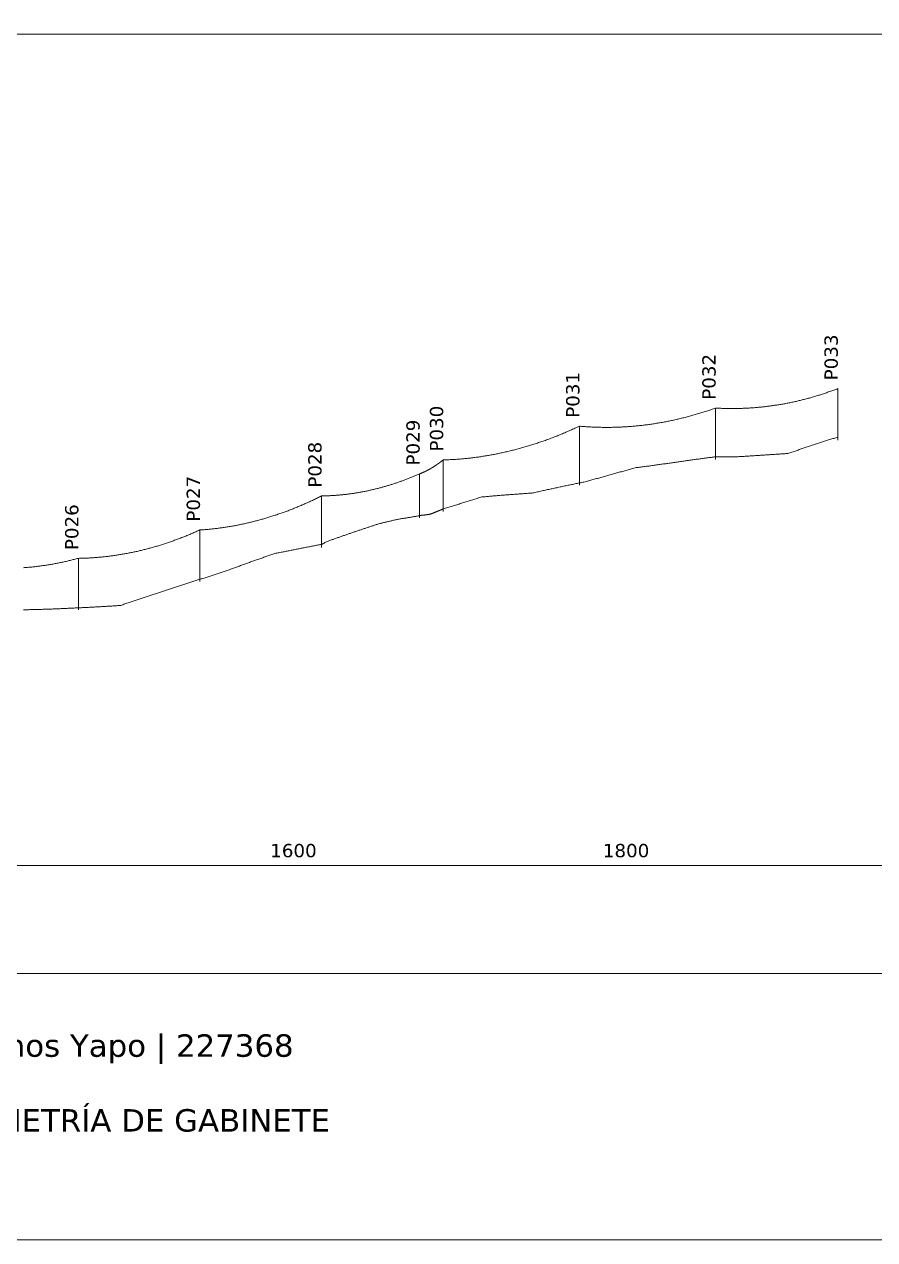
# Paper-space layout 'LP-06' of a CAD drawing. Header units: metres, sheet in millimetres. Extents: x 10 to 410, y 10 to 287.
# Drawn here: x 112.3 to 214.5, y 10 to 156.2 of the extents above; entities that cross this region are included whole.
import ezdxf

# ---------------------------------------------------------------- set-up
doc = ezdxf.new("R2010")
doc.units = ezdxf.units.M
for name, color, linetype, lineweight, true_color in [('ALERTA', 7, 'Continuous', 13, 0xc56b20), ('CABLE', 7, 'Continuous', 18, 0x087f8c), ('GRILLA', 7, 'Continuous', 13, 0xd2dce3), ('MARCO', 7, 'Continuous', 13, 0x163b55), ('POSTES', 7, 'Continuous', 13, 0x244c65), ('TERRENO', 7, 'Continuous', 13, 0x777777), ('TEXTO', 7, 'Continuous', 13, 0x163b55)]:
    doc.layers.add(name, color=color, linetype=linetype, lineweight=lineweight, true_color=true_color)
doc.styles.add('LP-TEXTO', font='DejaVuSans.ttf')

psp = doc.layouts.new('LP-06')

# ---------------------------------------------------------------- linework, layer by layer
at = {"layer": 'CABLE'}
for points in [[(195.39, 110.02), (195.51, 110.01), (195.64, 110.01), (195.76, 110), (195.88, 109.99), (196, 109.99), (196.13, 109.98), (196.25, 109.98), (196.37, 109.98), (196.49, 109.97), (196.62, 109.97), (196.74, 109.97), (196.86, 109.96), (196.98, 109.96), (197.11, 109.96), (197.23, 109.96), (197.35, 109.96), (197.47, 109.96), (197.6, 109.96), (197.72, 109.96), (197.84, 109.96), (197.96, 109.96), (198.09, 109.97), (198.21, 109.97), (198.33, 109.97), (198.45, 109.98), (198.58, 109.98), (198.7, 109.99), (198.82, 109.99), (198.94, 110), (199.06, 110), (199.19, 110.01), (199.31, 110.01), (199.43, 110.02), (199.55, 110.03), (199.68, 110.04), (199.8, 110.05), (199.92, 110.05), (200.04, 110.06), (200.17, 110.07), (200.29, 110.08), (200.41, 110.09), (200.53, 110.11), (200.66, 110.12), (200.78, 110.13), (200.9, 110.14), (201.02, 110.16), (201.15, 110.17), (201.27, 110.18), (201.39, 110.2), (201.51, 110.21), (201.64, 110.23), (201.76, 110.24), (201.88, 110.26), (202, 110.28), (202.13, 110.29), (202.25, 110.31), (202.37, 110.33), (202.49, 110.35), (202.62, 110.36), (202.74, 110.38), (202.86, 110.4), (202.98, 110.42), (203.11, 110.44), (203.23, 110.47), (203.35, 110.49), (203.47, 110.51), (203.59, 110.53), (203.72, 110.55), (203.84, 110.58), (203.96, 110.6), (204.08, 110.62), (204.21, 110.65), (204.33, 110.67), (204.45, 110.7), (204.57, 110.73), (204.7, 110.75), (204.82, 110.78), (204.94, 110.81), (205.06, 110.83), (205.19, 110.86), (205.31, 110.89), (205.43, 110.92), (205.55, 110.95), (205.68, 110.98), (205.8, 111.01), (205.92, 111.04), (206.04, 111.07), (206.17, 111.1), (206.29, 111.14), (206.41, 111.17), (206.53, 111.2), (206.66, 111.23), (206.78, 111.27), (206.9, 111.3), (207.02, 111.34), (207.15, 111.37), (207.27, 111.41), (207.39, 111.45), (207.51, 111.48), (207.64, 111.52), (207.76, 111.56), (207.88, 111.59), (208, 111.63), (208.12, 111.67), (208.25, 111.71), (208.37, 111.75), (208.49, 111.79), (208.61, 111.83), (208.74, 111.87), (208.86, 111.92), (208.98, 111.96), (209.1, 112), (209.23, 112.04), (209.35, 112.09), (209.47, 112.13), (209.59, 112.17), (209.72, 112.22), (209.84, 112.26), (209.96, 112.31), (210.08, 112.36)], [(179.01, 107.85), (179.15, 107.83), (179.28, 107.82), (179.42, 107.81), (179.56, 107.8), (179.69, 107.79), (179.83, 107.78), (179.97, 107.77), (180.1, 107.77), (180.24, 107.76), (180.38, 107.75), (180.51, 107.74), (180.65, 107.74), (180.79, 107.73), (180.92, 107.73), (181.06, 107.72), (181.2, 107.72), (181.33, 107.71), (181.47, 107.71), (181.6, 107.71), (181.74, 107.7), (181.88, 107.7), (182.01, 107.7), (182.15, 107.7), (182.29, 107.7), (182.42, 107.7), (182.56, 107.7), (182.7, 107.7), (182.83, 107.7), (182.97, 107.71), (183.11, 107.71), (183.24, 107.71), (183.38, 107.72), (183.52, 107.72), (183.65, 107.72), (183.79, 107.73), (183.93, 107.74), (184.06, 107.74), (184.2, 107.75), (184.34, 107.76), (184.47, 107.76), (184.61, 107.77), (184.74, 107.78), (184.88, 107.79), (185.02, 107.8), (185.15, 107.81), (185.29, 107.82), (185.43, 107.83), (185.56, 107.84), (185.7, 107.86), (185.84, 107.87), (185.97, 107.88), (186.11, 107.9), (186.25, 107.91), (186.38, 107.93), (186.52, 107.94), (186.66, 107.96), (186.79, 107.97), (186.93, 107.99), (187.07, 108.01), (187.2, 108.02), (187.34, 108.04), (187.47, 108.06), (187.61, 108.08), (187.75, 108.1), (187.88, 108.12), (188.02, 108.14), (188.16, 108.16), (188.29, 108.19), (188.43, 108.21), (188.57, 108.23), (188.7, 108.25), (188.84, 108.28), (188.98, 108.3), (189.11, 108.33), (189.25, 108.35), (189.39, 108.38), (189.52, 108.4), (189.66, 108.43), (189.8, 108.46), (189.93, 108.49), (190.07, 108.52), (190.2, 108.54), (190.34, 108.57), (190.48, 108.6), (190.61, 108.63), (190.75, 108.67), (190.89, 108.7), (191.02, 108.73), (191.16, 108.76), (191.3, 108.79), (191.43, 108.83), (191.57, 108.86), (191.71, 108.9), (191.84, 108.93), (191.98, 108.97), (192.12, 109), (192.25, 109.04), (192.39, 109.08), (192.53, 109.11), (192.66, 109.15), (192.8, 109.19), (192.93, 109.23), (193.07, 109.27), (193.21, 109.31), (193.34, 109.35), (193.48, 109.39), (193.62, 109.43), (193.75, 109.47), (193.89, 109.52), (194.03, 109.56), (194.16, 109.6), (194.3, 109.65), (194.44, 109.69), (194.57, 109.74), (194.71, 109.78), (194.85, 109.83), (194.98, 109.88), (195.12, 109.92), (195.26, 109.97), (195.39, 110.02)], [(162.63, 103.79), (162.77, 103.79), (162.9, 103.79), (163.04, 103.8), (163.18, 103.8), (163.31, 103.81), (163.45, 103.82), (163.59, 103.82), (163.72, 103.83), (163.86, 103.84), (164, 103.85), (164.13, 103.85), (164.27, 103.86), (164.41, 103.87), (164.54, 103.88), (164.68, 103.89), (164.82, 103.91), (164.95, 103.92), (165.09, 103.93), (165.22, 103.94), (165.36, 103.96), (165.5, 103.97), (165.63, 103.98), (165.77, 104), (165.91, 104.01), (166.04, 104.03), (166.18, 104.05), (166.32, 104.06), (166.45, 104.08), (166.59, 104.1), (166.73, 104.12), (166.86, 104.13), (167, 104.15), (167.14, 104.17), (167.27, 104.19), (167.41, 104.22), (167.55, 104.24), (167.68, 104.26), (167.82, 104.28), (167.95, 104.3), (168.09, 104.33), (168.23, 104.35), (168.36, 104.38), (168.5, 104.4), (168.64, 104.43), (168.77, 104.45), (168.91, 104.48), (169.05, 104.51), (169.18, 104.53), (169.32, 104.56), (169.46, 104.59), (169.59, 104.62), (169.73, 104.65), (169.87, 104.68), (170, 104.71), (170.14, 104.74), (170.28, 104.77), (170.41, 104.8), (170.55, 104.84), (170.68, 104.87), (170.82, 104.9), (170.96, 104.94), (171.09, 104.97), (171.23, 105.01), (171.37, 105.04), (171.5, 105.08), (171.64, 105.11), (171.78, 105.15), (171.91, 105.19), (172.05, 105.23), (172.19, 105.27), (172.32, 105.3), (172.46, 105.34), (172.6, 105.38), (172.73, 105.42), (172.87, 105.47), (173.01, 105.51), (173.14, 105.55), (173.28, 105.59), (173.41, 105.64), (173.55, 105.68), (173.69, 105.72), (173.82, 105.77), (173.96, 105.81), (174.1, 105.86), (174.23, 105.91), (174.37, 105.95), (174.51, 106), (174.64, 106.05), (174.78, 106.1), (174.92, 106.14), (175.05, 106.19), (175.19, 106.24), (175.33, 106.29), (175.46, 106.34), (175.6, 106.4), (175.74, 106.45), (175.87, 106.5), (176.01, 106.55), (176.14, 106.61), (176.28, 106.66), (176.42, 106.72), (176.55, 106.77), (176.69, 106.83), (176.83, 106.88), (176.96, 106.94), (177.1, 107), (177.24, 107.05), (177.37, 107.11), (177.51, 107.17), (177.65, 107.23), (177.78, 107.29), (177.92, 107.35), (178.06, 107.41), (178.19, 107.47), (178.33, 107.53), (178.47, 107.59), (178.6, 107.66), (178.74, 107.72), (178.87, 107.78), (179.01, 107.85)], [(159.8, 102.11), (159.83, 102.12), (159.85, 102.13), (159.87, 102.14), (159.9, 102.15), (159.92, 102.16), (159.94, 102.17), (159.97, 102.18), (159.99, 102.19), (160.01, 102.2), (160.04, 102.21), (160.06, 102.22), (160.09, 102.23), (160.11, 102.24), (160.13, 102.25), (160.16, 102.26), (160.18, 102.27), (160.2, 102.28), (160.23, 102.29), (160.25, 102.3), (160.27, 102.31), (160.3, 102.32), (160.32, 102.33), (160.34, 102.34), (160.37, 102.35), (160.39, 102.36), (160.42, 102.37), (160.44, 102.39), (160.46, 102.4), (160.49, 102.41), (160.51, 102.42), (160.53, 102.43), (160.56, 102.44), (160.58, 102.45), (160.6, 102.47), (160.63, 102.48), (160.65, 102.49), (160.67, 102.5), (160.7, 102.51), (160.72, 102.53), (160.75, 102.54), (160.77, 102.55), (160.79, 102.56), (160.82, 102.58), (160.84, 102.59), (160.86, 102.6), (160.89, 102.61), (160.91, 102.63), (160.93, 102.64), (160.96, 102.65), (160.98, 102.67), (161, 102.68), (161.03, 102.69), (161.05, 102.71), (161.08, 102.72), (161.1, 102.73), (161.12, 102.75), (161.15, 102.76), (161.17, 102.77), (161.19, 102.79), (161.22, 102.8), (161.24, 102.82), (161.26, 102.83), (161.29, 102.84), (161.31, 102.86), (161.33, 102.87), (161.36, 102.89), (161.38, 102.9), (161.41, 102.92), (161.43, 102.93), (161.45, 102.95), (161.48, 102.96), (161.5, 102.97), (161.52, 102.99), (161.55, 103), (161.57, 103.02), (161.59, 103.04), (161.62, 103.05), (161.64, 103.07), (161.66, 103.08), (161.69, 103.1), (161.71, 103.11), (161.74, 103.13), (161.76, 103.14), (161.78, 103.16), (161.81, 103.18), (161.83, 103.19), (161.85, 103.21), (161.88, 103.22), (161.9, 103.24), (161.92, 103.26), (161.95, 103.27), (161.97, 103.29), (161.99, 103.31), (162.02, 103.32), (162.04, 103.34), (162.07, 103.36), (162.09, 103.37), (162.11, 103.39), (162.14, 103.41), (162.16, 103.42), (162.18, 103.44), (162.21, 103.46), (162.23, 103.48), (162.25, 103.49), (162.28, 103.51), (162.3, 103.53), (162.32, 103.55), (162.35, 103.56), (162.37, 103.58), (162.4, 103.6), (162.42, 103.62), (162.44, 103.64), (162.47, 103.66), (162.49, 103.67), (162.51, 103.69), (162.54, 103.71), (162.56, 103.73), (162.58, 103.75), (162.61, 103.77), (162.63, 103.79)], [(148, 99.45), (148.1, 99.45), (148.2, 99.46), (148.3, 99.46), (148.39, 99.46), (148.49, 99.46), (148.59, 99.47), (148.69, 99.47), (148.79, 99.47), (148.89, 99.48), (148.98, 99.48), (149.08, 99.49), (149.18, 99.49), (149.28, 99.5), (149.38, 99.5), (149.48, 99.51), (149.57, 99.52), (149.67, 99.52), (149.77, 99.53), (149.87, 99.54), (149.97, 99.55), (150.07, 99.55), (150.16, 99.56), (150.26, 99.57), (150.36, 99.58), (150.46, 99.59), (150.56, 99.6), (150.66, 99.61), (150.75, 99.62), (150.85, 99.63), (150.95, 99.64), (151.05, 99.66), (151.15, 99.67), (151.25, 99.68), (151.34, 99.69), (151.44, 99.71), (151.54, 99.72), (151.64, 99.73), (151.74, 99.75), (151.84, 99.76), (151.93, 99.78), (152.03, 99.79), (152.13, 99.81), (152.23, 99.82), (152.33, 99.84), (152.43, 99.86), (152.52, 99.87), (152.62, 99.89), (152.72, 99.91), (152.82, 99.93), (152.92, 99.95), (153.02, 99.96), (153.11, 99.98), (153.21, 100), (153.31, 100.02), (153.41, 100.04), (153.51, 100.06), (153.61, 100.08), (153.7, 100.11), (153.8, 100.13), (153.9, 100.15), (154, 100.17), (154.1, 100.19), (154.2, 100.22), (154.29, 100.24), (154.39, 100.26), (154.49, 100.29), (154.59, 100.31), (154.69, 100.34), (154.79, 100.36), (154.88, 100.39), (154.98, 100.41), (155.08, 100.44), (155.18, 100.47), (155.28, 100.49), (155.38, 100.52), (155.47, 100.55), (155.57, 100.58), (155.67, 100.6), (155.77, 100.63), (155.87, 100.66), (155.97, 100.69), (156.07, 100.72), (156.16, 100.75), (156.26, 100.78), (156.36, 100.81), (156.46, 100.84), (156.56, 100.87), (156.66, 100.91), (156.75, 100.94), (156.85, 100.97), (156.95, 101), (157.05, 101.04), (157.15, 101.07), (157.25, 101.1), (157.34, 101.14), (157.44, 101.17), (157.54, 101.21), (157.64, 101.24), (157.74, 101.28), (157.84, 101.32), (157.93, 101.35), (158.03, 101.39), (158.13, 101.43), (158.23, 101.46), (158.33, 101.5), (158.43, 101.54), (158.52, 101.58), (158.62, 101.62), (158.72, 101.66), (158.82, 101.7), (158.92, 101.74), (159.02, 101.78), (159.11, 101.82), (159.21, 101.86), (159.31, 101.9), (159.41, 101.94), (159.51, 101.98), (159.61, 102.02), (159.7, 102.07), (159.8, 102.11)], [(133.38, 95.36), (133.5, 95.37), (133.62, 95.38), (133.74, 95.39), (133.87, 95.39), (133.99, 95.4), (134.11, 95.41), (134.23, 95.42), (134.35, 95.43), (134.47, 95.45), (134.6, 95.46), (134.72, 95.47), (134.84, 95.48), (134.96, 95.49), (135.08, 95.51), (135.21, 95.52), (135.33, 95.54), (135.45, 95.55), (135.57, 95.57), (135.69, 95.58), (135.82, 95.6), (135.94, 95.61), (136.06, 95.63), (136.18, 95.65), (136.3, 95.67), (136.42, 95.68), (136.55, 95.7), (136.67, 95.72), (136.79, 95.74), (136.91, 95.76), (137.03, 95.78), (137.16, 95.8), (137.28, 95.82), (137.4, 95.85), (137.52, 95.87), (137.64, 95.89), (137.76, 95.91), (137.89, 95.94), (138.01, 95.96), (138.13, 95.99), (138.25, 96.01), (138.37, 96.04), (138.5, 96.06), (138.62, 96.09), (138.74, 96.11), (138.86, 96.14), (138.98, 96.17), (139.11, 96.2), (139.23, 96.23), (139.35, 96.25), (139.47, 96.28), (139.59, 96.31), (139.71, 96.34), (139.84, 96.37), (139.96, 96.41), (140.08, 96.44), (140.2, 96.47), (140.32, 96.5), (140.45, 96.53), (140.57, 96.57), (140.69, 96.6), (140.81, 96.64), (140.93, 96.67), (141.05, 96.71), (141.18, 96.74), (141.3, 96.78), (141.42, 96.81), (141.54, 96.85), (141.66, 96.89), (141.79, 96.93), (141.91, 96.96), (142.03, 97), (142.15, 97.04), (142.27, 97.08), (142.39, 97.12), (142.52, 97.16), (142.64, 97.2), (142.76, 97.25), (142.88, 97.29), (143, 97.33), (143.13, 97.37), (143.25, 97.42), (143.37, 97.46), (143.49, 97.5), (143.61, 97.55), (143.74, 97.59), (143.86, 97.64), (143.98, 97.68), (144.1, 97.73), (144.22, 97.78), (144.34, 97.82), (144.47, 97.87), (144.59, 97.92), (144.71, 97.97), (144.83, 98.02), (144.95, 98.07), (145.08, 98.12), (145.2, 98.17), (145.32, 98.22), (145.44, 98.27), (145.56, 98.32), (145.68, 98.37), (145.81, 98.43), (145.93, 98.48), (146.05, 98.53), (146.17, 98.59), (146.29, 98.64), (146.42, 98.7), (146.54, 98.75), (146.66, 98.81), (146.78, 98.87), (146.9, 98.92), (147.03, 98.98), (147.15, 99.04), (147.27, 99.09), (147.39, 99.15), (147.51, 99.21), (147.63, 99.27), (147.76, 99.33), (147.88, 99.39), (148, 99.45)], [(118.76, 91.94), (118.88, 91.95), (119, 91.95), (119.12, 91.95), (119.24, 91.95), (119.37, 91.96), (119.49, 91.96), (119.61, 91.97), (119.73, 91.97), (119.85, 91.98), (119.97, 91.98), (120.1, 91.99), (120.22, 92), (120.34, 92), (120.46, 92.01), (120.58, 92.02), (120.71, 92.03), (120.83, 92.04), (120.95, 92.05), (121.07, 92.06), (121.19, 92.07), (121.32, 92.08), (121.44, 92.09), (121.56, 92.1), (121.68, 92.11), (121.8, 92.13), (121.92, 92.14), (122.05, 92.15), (122.17, 92.17), (122.29, 92.18), (122.41, 92.2), (122.53, 92.21), (122.66, 92.23), (122.78, 92.24), (122.9, 92.26), (123.02, 92.28), (123.14, 92.3), (123.26, 92.31), (123.39, 92.33), (123.51, 92.35), (123.63, 92.37), (123.75, 92.39), (123.87, 92.41), (124, 92.43), (124.12, 92.45), (124.24, 92.47), (124.36, 92.5), (124.48, 92.52), (124.6, 92.54), (124.73, 92.56), (124.85, 92.59), (124.97, 92.61), (125.09, 92.64), (125.21, 92.66), (125.34, 92.69), (125.46, 92.71), (125.58, 92.74), (125.7, 92.77), (125.82, 92.79), (125.95, 92.82), (126.07, 92.85), (126.19, 92.88), (126.31, 92.91), (126.43, 92.94), (126.55, 92.97), (126.68, 93), (126.8, 93.03), (126.92, 93.06), (127.04, 93.09), (127.16, 93.12), (127.29, 93.16), (127.41, 93.19), (127.53, 93.22), (127.65, 93.26), (127.77, 93.29), (127.89, 93.33), (128.02, 93.36), (128.14, 93.4), (128.26, 93.43), (128.38, 93.47), (128.5, 93.51), (128.63, 93.55), (128.75, 93.58), (128.87, 93.62), (128.99, 93.66), (129.11, 93.7), (129.24, 93.74), (129.36, 93.78), (129.48, 93.82), (129.6, 93.86), (129.72, 93.9), (129.84, 93.95), (129.97, 93.99), (130.09, 94.03), (130.21, 94.07), (130.33, 94.12), (130.45, 94.16), (130.58, 94.21), (130.7, 94.25), (130.82, 94.3), (130.94, 94.34), (131.06, 94.39), (131.18, 94.44), (131.31, 94.49), (131.43, 94.53), (131.55, 94.58), (131.67, 94.63), (131.79, 94.68), (131.92, 94.73), (132.04, 94.78), (132.16, 94.83), (132.28, 94.88), (132.4, 94.93), (132.53, 94.99), (132.65, 95.04), (132.77, 95.09), (132.89, 95.14), (133.01, 95.2), (133.13, 95.25), (133.26, 95.31), (133.38, 95.36)], [(112.18, 90.82), (112.3, 90.83), (112.42, 90.84), (112.54, 90.85), (112.66, 90.86), (112.79, 90.87), (112.91, 90.88), (113.03, 90.89), (113.15, 90.9), (113.27, 90.92), (113.39, 90.93), (113.52, 90.94), (113.64, 90.96), (113.76, 90.97), (113.88, 90.99), (114, 91), (114.13, 91.02), (114.25, 91.03), (114.37, 91.05), (114.49, 91.07), (114.61, 91.08), (114.74, 91.1), (114.86, 91.12), (114.98, 91.14), (115.1, 91.16), (115.22, 91.18), (115.34, 91.2), (115.47, 91.22), (115.59, 91.24), (115.71, 91.26), (115.83, 91.28), (115.95, 91.31), (116.08, 91.33), (116.2, 91.35), (116.32, 91.38), (116.44, 91.4), (116.56, 91.43), (116.68, 91.45), (116.81, 91.48), (116.93, 91.5), (117.05, 91.53), (117.17, 91.55), (117.29, 91.58), (117.42, 91.61), (117.54, 91.64), (117.66, 91.67), (117.78, 91.7), (117.9, 91.73), (118.03, 91.76), (118.15, 91.79), (118.27, 91.82), (118.39, 91.85), (118.51, 91.88), (118.63, 91.91), (118.76, 91.94)]]:
    psp.add_lwpolyline(points, dxfattribs=at)
at = {"layer": 'GRILLA'}
psp.add_lwpolyline([(15, 55), (287, 55), (287, 155), (15, 155)], close=True, dxfattribs=at)
at = {"layer": 'MARCO'}
psp.add_lwpolyline([(10, 10), (410, 10), (410, 287), (10, 287)], close=True, dxfattribs=at)
psp.add_lwpolyline([(10, 42), (410, 42)], dxfattribs=at)
at = {"layer": 'POSTES'}
for points in [[(210.08, 106.16), (210.08, 112.36)], [(195.39, 103.82), (195.39, 110.02)], [(179.01, 100.75), (179.01, 107.85)], [(162.63, 97.59), (162.63, 103.79)], [(159.8, 96.81), (159.8, 102.11)], [(148, 93.25), (148, 99.45)], [(133.38, 89.16), (133.38, 95.36)], [(118.76, 85.74), (118.76, 91.94)]]:
    psp.add_lwpolyline(points, dxfattribs=at)
at = {"layer": 'TERRENO'}
for points in [[(195.39, 104.17), (195.51, 104.16), (195.64, 104.16), (195.76, 104.16), (195.88, 104.16), (196, 104.16), (196.13, 104.16), (196.25, 104.16), (196.37, 104.16), (196.49, 104.16), (196.62, 104.16), (196.74, 104.16), (196.86, 104.16), (196.98, 104.16), (197.11, 104.16), (197.23, 104.16), (197.35, 104.16), (197.47, 104.16), (197.6, 104.16), (197.72, 104.16), (197.84, 104.16), (197.96, 104.16), (198.09, 104.17), (198.21, 104.18), (198.33, 104.18), (198.45, 104.19), (198.58, 104.2), (198.7, 104.21), (198.82, 104.21), (198.94, 104.22), (199.06, 104.23), (199.19, 104.24), (199.31, 104.24), (199.43, 104.25), (199.55, 104.26), (199.68, 104.27), (199.8, 104.27), (199.92, 104.28), (200.04, 104.29), (200.17, 104.3), (200.29, 104.3), (200.41, 104.31), (200.53, 104.32), (200.66, 104.33), (200.78, 104.34), (200.9, 104.34), (201.02, 104.35), (201.15, 104.36), (201.27, 104.37), (201.39, 104.38), (201.51, 104.38), (201.64, 104.39), (201.76, 104.4), (201.88, 104.41), (202, 104.42), (202.13, 104.42), (202.25, 104.43), (202.37, 104.44), (202.49, 104.45), (202.62, 104.46), (202.74, 104.47), (202.86, 104.47), (202.98, 104.48), (203.11, 104.49), (203.23, 104.5), (203.35, 104.51), (203.47, 104.51), (203.59, 104.52), (203.72, 104.53), (203.84, 104.54), (203.96, 104.55), (204.08, 104.57), (204.21, 104.59), (204.33, 104.64), (204.45, 104.68), (204.57, 104.72), (204.7, 104.76), (204.82, 104.81), (204.94, 104.85), (205.06, 104.89), (205.19, 104.93), (205.31, 104.97), (205.43, 105.02), (205.55, 105.06), (205.68, 105.1), (205.8, 105.14), (205.92, 105.18), (206.04, 105.22), (206.17, 105.27), (206.29, 105.31), (206.41, 105.35), (206.53, 105.39), (206.66, 105.43), (206.78, 105.47), (206.9, 105.51), (207.02, 105.55), (207.15, 105.59), (207.27, 105.63), (207.39, 105.67), (207.51, 105.71), (207.64, 105.75), (207.76, 105.79), (207.88, 105.83), (208, 105.87), (208.12, 105.91), (208.25, 105.95), (208.37, 105.99), (208.49, 106.03), (208.61, 106.07), (208.74, 106.11), (208.86, 106.15), (208.98, 106.19), (209.1, 106.23), (209.23, 106.27), (209.35, 106.31), (209.47, 106.35), (209.59, 106.38), (209.72, 106.42), (209.84, 106.46), (209.96, 106.5), (210.08, 106.54)], [(179.01, 101.01), (179.15, 101.04), (179.28, 101.07), (179.42, 101.1), (179.56, 101.12), (179.69, 101.16), (179.83, 101.2), (179.97, 101.24), (180.1, 101.27), (180.24, 101.31), (180.38, 101.35), (180.51, 101.38), (180.65, 101.42), (180.79, 101.46), (180.92, 101.5), (181.06, 101.53), (181.2, 101.57), (181.33, 101.61), (181.47, 101.65), (181.6, 101.68), (181.74, 101.72), (181.88, 101.76), (182.01, 101.8), (182.15, 101.84), (182.29, 101.87), (182.42, 101.91), (182.56, 101.95), (182.7, 101.99), (182.83, 102.03), (182.97, 102.07), (183.11, 102.1), (183.24, 102.14), (183.38, 102.18), (183.52, 102.22), (183.65, 102.26), (183.79, 102.3), (183.93, 102.34), (184.06, 102.37), (184.2, 102.41), (184.34, 102.45), (184.47, 102.49), (184.61, 102.53), (184.74, 102.57), (184.88, 102.61), (185.02, 102.65), (185.15, 102.69), (185.29, 102.73), (185.43, 102.77), (185.56, 102.81), (185.7, 102.83), (185.84, 102.86), (185.97, 102.88), (186.11, 102.89), (186.25, 102.91), (186.38, 102.93), (186.52, 102.95), (186.66, 102.96), (186.79, 102.98), (186.93, 103), (187.07, 103.02), (187.2, 103.04), (187.34, 103.05), (187.47, 103.07), (187.61, 103.09), (187.75, 103.11), (187.88, 103.13), (188.02, 103.15), (188.16, 103.16), (188.29, 103.18), (188.43, 103.2), (188.57, 103.22), (188.7, 103.24), (188.84, 103.26), (188.98, 103.28), (189.11, 103.3), (189.25, 103.31), (189.39, 103.33), (189.52, 103.35), (189.66, 103.37), (189.8, 103.39), (189.93, 103.41), (190.07, 103.43), (190.2, 103.45), (190.34, 103.47), (190.48, 103.49), (190.61, 103.51), (190.75, 103.53), (190.89, 103.55), (191.02, 103.57), (191.16, 103.59), (191.3, 103.61), (191.43, 103.63), (191.57, 103.65), (191.71, 103.67), (191.84, 103.69), (191.98, 103.7), (192.12, 103.72), (192.25, 103.74), (192.39, 103.76), (192.53, 103.78), (192.66, 103.8), (192.8, 103.82), (192.93, 103.84), (193.07, 103.86), (193.21, 103.87), (193.34, 103.89), (193.48, 103.91), (193.62, 103.93), (193.75, 103.95), (193.89, 103.97), (194.03, 103.98), (194.16, 104), (194.3, 104.02), (194.44, 104.04), (194.57, 104.06), (194.71, 104.08), (194.85, 104.09), (194.98, 104.11), (195.12, 104.13), (195.26, 104.15), (195.39, 104.16)], [(162.63, 97.91), (162.77, 97.95), (162.9, 97.99), (163.04, 98.03), (163.18, 98.07), (163.31, 98.11), (163.45, 98.16), (163.59, 98.2), (163.72, 98.24), (163.86, 98.28), (164, 98.32), (164.13, 98.36), (164.27, 98.4), (164.41, 98.44), (164.54, 98.48), (164.68, 98.53), (164.82, 98.57), (164.95, 98.61), (165.09, 98.65), (165.22, 98.69), (165.36, 98.74), (165.5, 98.78), (165.63, 98.82), (165.77, 98.86), (165.91, 98.91), (166.04, 98.95), (166.18, 98.99), (166.32, 99.03), (166.45, 99.08), (166.59, 99.12), (166.73, 99.16), (166.86, 99.21), (167, 99.25), (167.14, 99.29), (167.27, 99.33), (167.41, 99.34), (167.55, 99.35), (167.68, 99.36), (167.82, 99.38), (167.95, 99.39), (168.09, 99.4), (168.23, 99.41), (168.36, 99.42), (168.5, 99.44), (168.64, 99.45), (168.77, 99.46), (168.91, 99.47), (169.05, 99.48), (169.18, 99.49), (169.32, 99.5), (169.46, 99.52), (169.59, 99.53), (169.73, 99.54), (169.87, 99.55), (170, 99.56), (170.14, 99.57), (170.28, 99.58), (170.41, 99.59), (170.55, 99.6), (170.68, 99.61), (170.82, 99.62), (170.96, 99.63), (171.09, 99.64), (171.23, 99.65), (171.37, 99.66), (171.5, 99.67), (171.64, 99.68), (171.78, 99.69), (171.91, 99.7), (172.05, 99.71), (172.19, 99.72), (172.32, 99.73), (172.46, 99.74), (172.6, 99.75), (172.73, 99.76), (172.87, 99.77), (173.01, 99.78), (173.14, 99.79), (173.28, 99.79), (173.41, 99.82), (173.55, 99.84), (173.69, 99.87), (173.82, 99.9), (173.96, 99.93), (174.1, 99.96), (174.23, 99.99), (174.37, 100.02), (174.51, 100.05), (174.64, 100.09), (174.78, 100.12), (174.92, 100.15), (175.05, 100.18), (175.19, 100.21), (175.33, 100.24), (175.46, 100.27), (175.6, 100.29), (175.74, 100.32), (175.87, 100.35), (176.01, 100.38), (176.14, 100.41), (176.28, 100.44), (176.42, 100.47), (176.55, 100.5), (176.69, 100.53), (176.83, 100.56), (176.96, 100.59), (177.1, 100.62), (177.24, 100.65), (177.37, 100.67), (177.51, 100.7), (177.65, 100.73), (177.78, 100.76), (177.92, 100.79), (178.06, 100.82), (178.19, 100.84), (178.33, 100.87), (178.47, 100.9), (178.6, 100.93), (178.74, 100.96), (178.87, 100.98), (179.01, 101.01)], [(148, 93.61), (148.1, 93.67), (148.2, 93.73), (148.3, 93.78), (148.39, 93.84), (148.49, 93.9), (148.59, 93.95), (148.69, 93.99), (148.79, 94.02), (148.89, 94.06), (148.98, 94.09), (149.08, 94.13), (149.18, 94.16), (149.28, 94.2), (149.38, 94.23), (149.48, 94.27), (149.57, 94.3), (149.67, 94.34), (149.77, 94.37), (149.87, 94.4), (149.97, 94.44), (150.07, 94.47), (150.16, 94.51), (150.26, 94.54), (150.36, 94.58), (150.46, 94.61), (150.56, 94.65), (150.66, 94.68), (150.75, 94.71), (150.85, 94.75), (150.95, 94.78), (151.05, 94.82), (151.15, 94.85), (151.25, 94.88), (151.34, 94.92), (151.44, 94.95), (151.54, 94.98), (151.64, 95.02), (151.74, 95.05), (151.84, 95.09), (151.93, 95.12), (152.03, 95.15), (152.13, 95.19), (152.23, 95.22), (152.33, 95.25), (152.43, 95.29), (152.52, 95.32), (152.62, 95.35), (152.72, 95.38), (152.82, 95.42), (152.92, 95.45), (153.02, 95.48), (153.11, 95.52), (153.21, 95.55), (153.31, 95.58), (153.41, 95.61), (153.51, 95.65), (153.61, 95.68), (153.7, 95.71), (153.8, 95.74), (153.9, 95.78), (154, 95.81), (154.1, 95.84), (154.2, 95.87), (154.29, 95.91), (154.39, 95.94), (154.49, 95.97), (154.59, 96), (154.69, 96.03), (154.79, 96.06), (154.88, 96.09), (154.98, 96.12), (155.08, 96.14), (155.18, 96.17), (155.28, 96.19), (155.38, 96.22), (155.47, 96.24), (155.57, 96.26), (155.67, 96.29), (155.77, 96.31), (155.87, 96.34), (155.97, 96.36), (156.07, 96.38), (156.16, 96.41), (156.26, 96.43), (156.36, 96.45), (156.46, 96.47), (156.56, 96.5), (156.66, 96.52), (156.75, 96.54), (156.85, 96.57), (156.95, 96.59), (157.05, 96.61), (157.15, 96.63), (157.25, 96.65), (157.34, 96.67), (157.44, 96.69), (157.54, 96.71), (157.64, 96.72), (157.74, 96.73), (157.84, 96.75), (157.93, 96.76), (158.03, 96.78), (158.13, 96.79), (158.23, 96.81), (158.33, 96.82), (158.43, 96.84), (158.52, 96.85), (158.62, 96.87), (158.72, 96.89), (158.82, 96.9), (158.92, 96.92), (159.02, 96.94), (159.11, 96.96), (159.21, 96.97), (159.31, 96.99), (159.41, 97.01), (159.51, 97.03), (159.61, 97.05), (159.7, 97.07), (159.8, 97.09)], [(159.8, 97.09), (159.83, 97.09), (159.85, 97.1), (159.87, 97.1), (159.9, 97.1), (159.92, 97.1), (159.94, 97.11), (159.97, 97.11), (159.99, 97.11), (160.01, 97.12), (160.04, 97.12), (160.06, 97.12), (160.09, 97.12), (160.11, 97.13), (160.13, 97.13), (160.16, 97.13), (160.18, 97.14), (160.2, 97.14), (160.23, 97.14), (160.25, 97.15), (160.27, 97.15), (160.3, 97.15), (160.32, 97.16), (160.34, 97.16), (160.37, 97.16), (160.39, 97.16), (160.42, 97.17), (160.44, 97.17), (160.46, 97.17), (160.49, 97.18), (160.51, 97.18), (160.53, 97.18), (160.56, 97.19), (160.58, 97.19), (160.6, 97.19), (160.63, 97.2), (160.65, 97.2), (160.67, 97.2), (160.7, 97.21), (160.72, 97.21), (160.75, 97.21), (160.77, 97.22), (160.79, 97.22), (160.82, 97.22), (160.84, 97.23), (160.86, 97.23), (160.89, 97.23), (160.91, 97.24), (160.93, 97.24), (160.96, 97.24), (160.98, 97.25), (161, 97.25), (161.03, 97.25), (161.05, 97.26), (161.08, 97.26), (161.1, 97.27), (161.12, 97.28), (161.15, 97.29), (161.17, 97.3), (161.19, 97.31), (161.22, 97.31), (161.24, 97.32), (161.26, 97.33), (161.29, 97.34), (161.31, 97.35), (161.33, 97.36), (161.36, 97.37), (161.38, 97.38), (161.41, 97.39), (161.43, 97.4), (161.45, 97.41), (161.48, 97.42), (161.5, 97.43), (161.52, 97.44), (161.55, 97.45), (161.57, 97.46), (161.59, 97.47), (161.62, 97.48), (161.64, 97.49), (161.66, 97.5), (161.69, 97.51), (161.71, 97.52), (161.74, 97.53), (161.76, 97.54), (161.78, 97.54), (161.81, 97.55), (161.83, 97.56), (161.85, 97.57), (161.88, 97.58), (161.9, 97.59), (161.92, 97.6), (161.95, 97.61), (161.97, 97.62), (161.99, 97.63), (162.02, 97.64), (162.04, 97.65), (162.07, 97.66), (162.09, 97.67), (162.11, 97.68), (162.14, 97.69), (162.16, 97.7), (162.18, 97.71), (162.21, 97.72), (162.23, 97.73), (162.25, 97.74), (162.28, 97.75), (162.3, 97.76), (162.32, 97.77), (162.35, 97.78), (162.37, 97.79), (162.4, 97.8), (162.42, 97.81), (162.44, 97.82), (162.47, 97.83), (162.49, 97.84), (162.51, 97.85), (162.54, 97.86), (162.56, 97.87), (162.58, 97.88), (162.61, 97.89), (162.63, 97.9)], [(133.38, 89.43), (133.5, 89.47), (133.62, 89.5), (133.74, 89.54), (133.87, 89.58), (133.99, 89.62), (134.11, 89.66), (134.23, 89.7), (134.35, 89.74), (134.47, 89.77), (134.6, 89.81), (134.72, 89.85), (134.84, 89.89), (134.96, 89.93), (135.08, 89.96), (135.21, 90), (135.33, 90.04), (135.45, 90.08), (135.57, 90.12), (135.69, 90.15), (135.82, 90.19), (135.94, 90.23), (136.06, 90.27), (136.18, 90.31), (136.3, 90.35), (136.42, 90.4), (136.55, 90.44), (136.67, 90.49), (136.79, 90.53), (136.91, 90.58), (137.03, 90.62), (137.16, 90.67), (137.28, 90.71), (137.4, 90.76), (137.52, 90.8), (137.64, 90.84), (137.76, 90.89), (137.89, 90.93), (138.01, 90.98), (138.13, 91.02), (138.25, 91.07), (138.37, 91.11), (138.5, 91.15), (138.62, 91.2), (138.74, 91.24), (138.86, 91.29), (138.98, 91.33), (139.11, 91.37), (139.23, 91.42), (139.35, 91.46), (139.47, 91.51), (139.59, 91.55), (139.71, 91.59), (139.84, 91.64), (139.96, 91.68), (140.08, 91.72), (140.2, 91.77), (140.32, 91.81), (140.45, 91.85), (140.57, 91.9), (140.69, 91.94), (140.81, 91.98), (140.93, 92.02), (141.05, 92.07), (141.18, 92.11), (141.3, 92.15), (141.42, 92.19), (141.54, 92.24), (141.66, 92.28), (141.79, 92.32), (141.91, 92.36), (142.03, 92.41), (142.15, 92.45), (142.27, 92.49), (142.39, 92.52), (142.52, 92.55), (142.64, 92.57), (142.76, 92.6), (142.88, 92.62), (143, 92.65), (143.13, 92.67), (143.25, 92.7), (143.37, 92.72), (143.49, 92.75), (143.61, 92.77), (143.74, 92.8), (143.86, 92.82), (143.98, 92.85), (144.1, 92.87), (144.22, 92.89), (144.34, 92.92), (144.47, 92.94), (144.59, 92.97), (144.71, 92.99), (144.83, 93.02), (144.95, 93.04), (145.08, 93.06), (145.2, 93.09), (145.32, 93.11), (145.44, 93.14), (145.56, 93.16), (145.68, 93.19), (145.81, 93.21), (145.93, 93.23), (146.05, 93.26), (146.17, 93.28), (146.29, 93.3), (146.42, 93.33), (146.54, 93.35), (146.66, 93.38), (146.78, 93.4), (146.9, 93.42), (147.03, 93.45), (147.15, 93.47), (147.27, 93.49), (147.39, 93.52), (147.51, 93.54), (147.63, 93.56), (147.76, 93.59), (147.88, 93.61), (148, 93.63)], [(118.76, 86), (118.88, 86), (119, 86.01), (119.12, 86.01), (119.24, 86.02), (119.37, 86.02), (119.49, 86.03), (119.61, 86.04), (119.73, 86.04), (119.85, 86.05), (119.97, 86.05), (120.1, 86.06), (120.22, 86.07), (120.34, 86.07), (120.46, 86.08), (120.58, 86.09), (120.71, 86.09), (120.83, 86.1), (120.95, 86.11), (121.07, 86.11), (121.19, 86.12), (121.32, 86.13), (121.44, 86.13), (121.56, 86.14), (121.68, 86.15), (121.8, 86.16), (121.92, 86.16), (122.05, 86.17), (122.17, 86.18), (122.29, 86.18), (122.41, 86.19), (122.53, 86.2), (122.66, 86.21), (122.78, 86.21), (122.9, 86.22), (123.02, 86.23), (123.14, 86.24), (123.26, 86.25), (123.39, 86.25), (123.51, 86.26), (123.63, 86.27), (123.75, 86.28), (123.87, 86.29), (124, 86.33), (124.12, 86.37), (124.24, 86.42), (124.36, 86.46), (124.48, 86.5), (124.6, 86.54), (124.73, 86.58), (124.85, 86.62), (124.97, 86.67), (125.09, 86.71), (125.21, 86.75), (125.34, 86.79), (125.46, 86.83), (125.58, 86.87), (125.7, 86.91), (125.82, 86.95), (125.95, 87), (126.07, 87.04), (126.19, 87.08), (126.31, 87.12), (126.43, 87.16), (126.55, 87.2), (126.68, 87.24), (126.8, 87.28), (126.92, 87.32), (127.04, 87.36), (127.16, 87.4), (127.29, 87.45), (127.41, 87.49), (127.53, 87.53), (127.65, 87.57), (127.77, 87.61), (127.89, 87.65), (128.02, 87.69), (128.14, 87.73), (128.26, 87.77), (128.38, 87.81), (128.5, 87.85), (128.63, 87.89), (128.75, 87.93), (128.87, 87.97), (128.99, 88.01), (129.11, 88.05), (129.24, 88.09), (129.36, 88.13), (129.48, 88.17), (129.6, 88.21), (129.72, 88.25), (129.84, 88.29), (129.97, 88.33), (130.09, 88.37), (130.21, 88.41), (130.33, 88.45), (130.45, 88.49), (130.58, 88.53), (130.7, 88.57), (130.82, 88.61), (130.94, 88.65), (131.06, 88.69), (131.18, 88.73), (131.31, 88.77), (131.43, 88.8), (131.55, 88.84), (131.67, 88.88), (131.79, 88.92), (131.92, 88.96), (132.04, 89), (132.16, 89.04), (132.28, 89.08), (132.4, 89.12), (132.53, 89.16), (132.65, 89.2), (132.77, 89.23), (132.89, 89.27), (133.01, 89.31), (133.13, 89.35), (133.26, 89.39), (133.38, 89.43)], [(112.18, 85.76), (112.3, 85.77), (112.42, 85.77), (112.54, 85.77), (112.66, 85.77), (112.79, 85.77), (112.91, 85.78), (113.03, 85.78), (113.15, 85.78), (113.27, 85.78), (113.39, 85.79), (113.52, 85.79), (113.64, 85.79), (113.76, 85.8), (113.88, 85.8), (114, 85.8), (114.13, 85.81), (114.25, 85.81), (114.37, 85.81), (114.49, 85.82), (114.61, 85.82), (114.74, 85.82), (114.86, 85.83), (114.98, 85.83), (115.1, 85.84), (115.22, 85.84), (115.34, 85.84), (115.47, 85.85), (115.59, 85.85), (115.71, 85.86), (115.83, 85.86), (115.95, 85.87), (116.08, 85.87), (116.2, 85.88), (116.32, 85.88), (116.44, 85.89), (116.56, 85.89), (116.68, 85.9), (116.81, 85.9), (116.93, 85.91), (117.05, 85.92), (117.17, 85.92), (117.29, 85.93), (117.42, 85.93), (117.54, 85.94), (117.66, 85.95), (117.78, 85.95), (117.9, 85.96), (118.03, 85.96), (118.15, 85.97), (118.27, 85.97), (118.39, 85.98), (118.51, 85.98), (118.63, 85.99), (118.76, 86)]]:
    psp.add_lwpolyline(points, dxfattribs=at)

# ---------------------------------------------------------------- texts
at = {"layer": 'ALERTA', "style": 'LP-TEXTO'}
psp.add_text('PROYECTO ACADÉMICO · SISTEMA AISLADO · GEOMETRÍA DE GABINETE', height=2.7, dxfattribs=at).set_placement((16, 23))
at = {"layer": 'TEXTO', "style": 'LP-TEXTO'}
for s, p in [('P033', (210.08, 113.36)), ('P032', (195.39, 111.02)), ('P031', (179.01, 108.85)), ('P030', (162.63, 104.79)), ('P029', (159.8, 103.11)), ('P028', (148, 100.45)), ('P027', (133.38, 96.36)), ('P026', (118.76, 92.94))]:
    psp.add_text(s, height=1.6, rotation=90, dxfattribs=at).set_placement(p)
for s, height, p in [('1600', 1.6, (141.83, 56)), ('1800', 1.6, (181.83, 56)), ('INSTALACIONES ELÉCTRICAS II | Aquiles Taylor Ramos Yapo | 227368', 2.7, (16, 32))]:
    psp.add_text(s, height=height, dxfattribs=at).set_placement(p)

doc.saveas('drawing.dxf')
